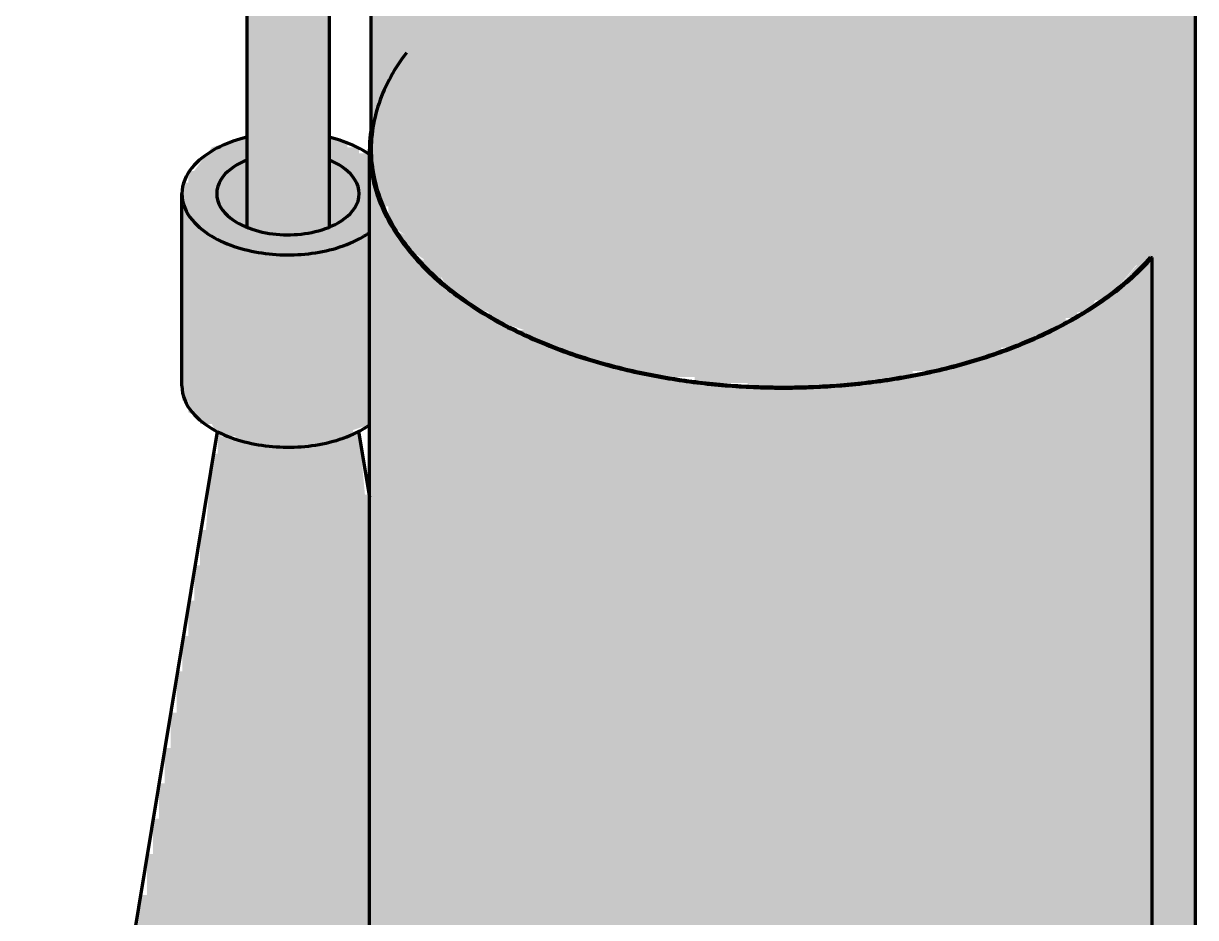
# Model space of a CAD drawing. Header units: millimetres. Extents: x 0 to 420, y 0 to 297.
# Drawn here: x 215.21 to 235.12, y 204.18 to 219.36 of the extents above; entities that cross this region are included whole.
import ezdxf

# ---------------------------------------------------------------- set-up
doc = ezdxf.new("R2010")
doc.units = ezdxf.units.MM
doc.layers.add('01-VISIBLE', color=7, linetype='CONTINUOUS', lineweight=70)
doc.layers.add('13-GRAFICA', color=30, linetype='CONTINUOUS', lineweight=18)

msp = doc.modelspace()

# ---------------------------------------------------------------- hatches: boundary and pattern name
at = {"layer": '13-GRAFICA', "true_color": 0x202020}
h = msp.add_hatch(color=7, dxfattribs=at)
h.dxf.hatch_style = 1
h.paths.add_polyline_path([(219.01, 215.858), (219.01, 236.458), (219.11, 236.458), (219.11, 236.958), (219.21, 236.958), (219.21, 237.258), (219.31, 237.258), (219.41, 237.658), (219.51, 237.658), (219.51, 237.758), (219.71, 237.858), (219.71, 238.058), (220.01, 238.158), (220.11, 238.358), (220.31, 238.358), (220.31, 238.458), (220.51, 238.458), (220.51, 238.558), (221.01, 238.558), (221.01, 238.658), (222.11, 238.558), (222.11, 238.458), (222.61, 238.358), (222.61, 238.258), (223.01, 238.158), (223.11, 237.958), (223.71, 237.758), (223.81, 237.558), (224.41, 237.358), (224.51, 237.158), (225.11, 236.958), (225.21, 236.758), (225.41, 236.758), (225.41, 236.558), (225.01, 236.258), (225.01, 236.058), (224.91, 236.058), (224.91, 235.858), (224.81, 235.858), (224.81, 235.458), (224.51, 235.558), (224.51, 235.658), (224.31, 235.658), (224.21, 235.858), (223.61, 236.058), (223.51, 236.258), (223.11, 236.358), (223.01, 236.558), (222.41, 236.758), (222.31, 236.958), (221.81, 237.058), (221.81, 237.158), (221.51, 237.158), (221.51, 237.258), (221.01, 237.258), (221.01, 237.158), (220.81, 237.158), (220.81, 237.058), (220.61, 236.958), (220.61, 236.758), (220.51, 236.758), (220.51, 236.458), (220.41, 236.458), (220.41, 215.858), (220.11, 215.858), (220.11, 215.758), (219.31, 215.758), (219.31, 215.858)])
at = {"layer": '13-GRAFICA', "true_color": 0xb21820}
h = msp.add_hatch(color=7, dxfattribs=at)
h.dxf.hatch_style = 1
h.paths.add_polyline_path([(223.81, 194.658), (223.81, 194.758), (223.21, 194.958), (223.11, 195.158), (222.71, 195.258), (222.31, 195.758), (222.11, 195.758), (221.91, 196.058), (221.71, 196.058), (221.61, 196.558), (221.91, 196.358), (221.91, 196.158), (222.01, 196.158), (222.21, 195.858), (222.41, 195.858), (222.51, 195.658), (222.71, 195.658), (222.91, 195.358), (223.11, 195.358), (223.21, 195.158), (223.51, 195.158), (223.51, 195.058), (223.71, 195.058), (223.71, 194.958), (223.91, 194.958), (223.91, 194.858), (224.11, 194.858), (224.11, 194.758), (224.31, 194.758), (224.31, 194.658), (225.01, 194.558), (225.01, 194.458), (225.41, 194.458), (225.41, 194.358), (225.81, 194.358), (225.81, 194.258), (227.31, 194.158), (227.31, 194.058), (228.81, 194.058), (228.81, 194.158), (229.81, 194.158), (229.81, 194.258), (230.91, 194.358), (230.91, 194.458), (231.21, 194.458), (231.21, 194.558), (231.51, 194.558), (231.51, 194.658), (231.81, 194.658), (231.81, 194.758), (232.11, 194.758), (232.11, 194.858), (232.61, 194.958), (232.71, 195.158), (232.91, 195.158), (232.91, 195.258), (233.51, 195.458), (233.91, 195.958), (234.11, 195.958), (234.11, 196.058), (234.41, 196.258), (234.41, 215.358), (234.21, 215.358), (234.21, 215.258), (234.11, 215.258), (233.61, 214.658), (233.41, 214.658), (233.31, 214.458), (233.11, 214.458), (233.11, 214.358), (232.91, 214.358), (232.91, 214.258), (232.71, 214.258), (232.71, 214.158), (232.51, 214.158), (232.51, 214.058), (232.31, 214.058), (232.31, 213.958), (232.11, 213.958), (232.11, 213.858), (231.81, 213.858), (231.81, 213.758), (231.41, 213.758), (231.41, 213.658), (231.11, 213.658), (231.11, 213.558), (230.81, 213.558), (230.81, 213.458), (230.31, 213.458), (230.31, 213.358), (229.61, 213.358), (229.61, 213.258), (228.01, 213.258), (228.01, 213.158), (227.51, 213.158), (227.51, 213.258), (226.61, 213.258), (226.61, 213.358), (225.91, 213.358), (225.91, 213.458), (224.71, 213.658), (224.71, 213.758), (224.41, 213.758), (224.41, 213.858), (224.21, 213.858), (224.21, 213.958), (224.01, 213.958), (224.01, 214.058), (223.71, 214.058), (223.71, 214.158), (223.11, 214.358), (223.11, 214.458), (222.81, 214.558), (222.61, 214.858), (222.41, 214.858), (222.31, 215.058), (222.11, 215.058), (222.11, 215.258), (222.01, 215.258), (222.01, 215.358), (221.71, 215.558), (221.71, 215.758), (221.41, 215.958), (221.41, 216.258), (221.31, 216.258), (221.31, 216.558), (221.21, 216.558), (221.21, 217.258), (221.11, 217.258), (221.11, 228.958), (221.21, 228.958), (221.41, 229.858), (221.51, 229.858), (221.51, 230.058), (221.61, 230.058), (221.61, 230.258), (221.71, 230.258), (221.71, 230.458), (221.81, 230.458), (221.81, 230.658), (221.91, 230.658), (222.01, 231.158), (222.11, 231.158), (222.61, 231.758), (222.81, 231.758), (222.91, 231.958), (223.31, 232.058), (223.41, 232.258), (223.61, 232.258), (223.71, 232.458), (224.11, 232.558), (224.21, 232.758), (224.41, 232.758), (224.51, 232.958), (224.71, 232.958), (224.71, 233.058), (224.91, 233.058), (224.91, 233.158), (225.11, 233.158), (225.11, 233.258), (225.61, 233.258), (225.61, 233.358), (226.31, 233.358), (226.31, 233.458), (226.51, 233.458), (226.81, 233.058), (227.01, 233.058), (227.01, 232.958), (227.21, 232.958), (227.21, 232.858), (228.31, 232.658), (228.21, 230.658), (228.41, 230.658), (228.41, 230.758), (228.81, 230.858), (228.91, 231.058), (229.31, 231.158), (229.41, 231.358), (230.01, 231.558), (230.01, 231.658), (230.31, 231.758), (230.31, 231.958), (230.41, 231.958), (230.51, 231.758), (230.71, 231.758), (230.81, 231.558), (231.01, 231.558), (231.11, 231.358), (231.31, 231.358), (231.61, 230.958), (231.81, 230.958), (232.01, 230.658), (232.21, 230.658), (232.51, 230.258), (232.71, 230.258), (232.71, 230.158), (232.81, 230.158), (233.21, 229.658), (233.41, 229.658), (233.91, 229.058), (234.21, 229.058), (234.21, 229.158), (234.41, 229.158), (234.41, 229.258), (235.01, 229.458), (235.01, 228.758), (235.11, 228.758), (235.11, 197.358), (235.01, 197.358), (235.01, 197.058), (234.91, 197.058), (234.91, 196.658), (234.81, 196.658), (234.71, 196.358), (234.41, 196.158), (234.41, 195.958), (234.31, 195.958), (234.01, 195.558), (233.81, 195.558), (233.61, 195.258), (233.41, 195.258), (233.21, 194.958), (233.01, 194.958), (233.01, 194.858), (232.81, 194.858), (232.81, 194.758), (232.61, 194.758), (232.61, 194.658), (232.31, 194.658), (232.31, 194.558), (232.11, 194.558), (232.11, 194.458), (231.91, 194.458), (231.91, 194.358), (231.21, 194.258), (231.21, 194.158), (230.81, 194.158), (230.81, 194.058), (230.51, 194.058), (230.51, 193.958), (229.01, 193.858), (229.01, 193.758), (227.21, 193.758), (227.21, 193.858), (226.41, 193.858), (226.41, 193.958), (225.21, 194.058), (225.21, 194.158), (225.01, 194.158), (224.91, 194.358), (224.31, 194.458), (224.31, 194.558), (224.11, 194.558), (224.11, 194.658)])
at = {"layer": '13-GRAFICA', "true_color": 0x202020}
h = msp.add_hatch(color=7, dxfattribs=at)
h.dxf.hatch_style = 1
h.paths.add_polyline_path([(217.91, 212.958), (217.91, 216.658), (218.01, 216.658), (218.01, 216.858), (218.11, 216.858), (218.41, 217.258), (219.01, 217.458), (219.01, 215.858), (219.31, 215.858), (219.31, 215.758), (220.11, 215.758), (220.11, 215.858), (220.41, 215.858), (220.41, 217.458), (220.71, 217.358), (220.71, 217.258), (220.91, 217.258), (220.91, 217.158), (221.11, 217.158), (221.11, 212.558), (220.81, 212.458), (220.81, 212.358), (220.61, 212.358), (220.61, 212.258), (220.21, 212.258), (220.21, 212.158), (219.21, 212.158), (219.21, 212.258), (218.81, 212.258), (218.81, 212.358), (218.51, 212.358), (218.41, 212.558), (218.21, 212.558), (218.21, 212.658), (218.01, 212.758), (218.01, 212.958)])
at = {"layer": '13-GRAFICA', "true_color": 0xffffff}
h = msp.add_hatch(color=7, dxfattribs=at)
h.dxf.hatch_style = 1
h.paths.add_polyline_path([(234.41, 215.358), (234.41, 196.258), (234.31, 196.258), (234.11, 195.958), (233.91, 195.958), (233.51, 195.458), (233.31, 195.458), (233.31, 195.358), (232.71, 195.158), (232.61, 194.958), (232.11, 194.858), (232.11, 194.758), (231.81, 194.758), (231.81, 194.658), (231.51, 194.658), (231.51, 194.558), (231.21, 194.558), (231.21, 194.458), (230.91, 194.458), (230.91, 194.358), (229.81, 194.258), (229.81, 194.158), (228.81, 194.158), (228.81, 194.058), (227.31, 194.058), (227.31, 194.158), (226.41, 194.158), (226.41, 194.258), (225.81, 194.258), (225.81, 194.358), (225.41, 194.358), (225.41, 194.458), (225.01, 194.458), (225.01, 194.558), (224.31, 194.658), (224.31, 194.758), (224.11, 194.758), (224.11, 194.858), (223.91, 194.858), (223.91, 194.958), (223.71, 194.958), (223.71, 195.058), (223.51, 195.058), (223.51, 195.158), (223.21, 195.158), (223.11, 195.358), (222.91, 195.358), (222.71, 195.658), (222.51, 195.658), (222.41, 195.858), (222.21, 195.858), (222.21, 195.958), (221.91, 196.158), (221.91, 196.358), (221.81, 196.358), (221.81, 196.458), (221.61, 196.558), (221.61, 196.758), (221.41, 196.858), (221.31, 197.358), (221.21, 197.358), (221.21, 197.658), (221.11, 197.658), (221.11, 217.258), (221.21, 217.258), (221.21, 216.558), (221.31, 216.558), (221.41, 215.958), (221.51, 215.958), (221.51, 215.858), (221.71, 215.758), (221.71, 215.558), (222.11, 215.258), (222.11, 215.058), (222.31, 215.058), (222.31, 214.958), (222.61, 214.858), (222.81, 214.558), (223.01, 214.558), (223.11, 214.358), (223.31, 214.358), (223.31, 214.258), (223.51, 214.258), (223.51, 214.158), (223.71, 214.158), (223.71, 214.058), (224.01, 214.058), (224.01, 213.958), (224.21, 213.958), (224.21, 213.858), (224.41, 213.858), (224.41, 213.758), (224.71, 213.758), (224.71, 213.658), (225.91, 213.458), (225.91, 213.358), (228.01, 213.158), (228.01, 213.258), (229.61, 213.258), (229.61, 213.358), (230.81, 213.458), (230.81, 213.558), (231.11, 213.558), (231.11, 213.658), (231.41, 213.658), (231.41, 213.758), (232.11, 213.858), (232.11, 213.958), (232.31, 213.958), (232.31, 214.058), (232.51, 214.058), (232.51, 214.158), (232.71, 214.158), (232.71, 214.258), (233.31, 214.458), (233.31, 214.558), (233.61, 214.658), (234.21, 215.358)])
at = {"layer": '13-GRAFICA', "true_color": 0x202020}
h = msp.add_hatch(color=7, dxfattribs=at)
h.dxf.hatch_style = 1
h.paths.add_polyline_path([(215.51, 191.458), (215.41, 191.758), (215.31, 191.758), (215.31, 192.058), (215.21, 192.058), (215.21, 192.858), (215.31, 192.858), (215.31, 193.358), (215.41, 193.358), (215.41, 193.858), (215.51, 193.858), (215.51, 194.458), (215.61, 194.458), (215.61, 194.958), (215.71, 194.958), (215.71, 195.458), (215.81, 195.458), (215.81, 196.058), (215.91, 196.058), (215.91, 196.558), (216.01, 196.558), (216.11, 197.858), (216.21, 197.858), (216.21, 198.458), (216.31, 198.458), (216.31, 199.058), (216.41, 199.058), (216.41, 199.658), (216.51, 199.658), (216.51, 200.258), (216.61, 200.258), (216.61, 200.858), (216.71, 200.858), (216.71, 201.558), (216.81, 201.558), (216.91, 202.758), (217.01, 202.758), (217.21, 204.558), (217.31, 204.558), (217.31, 205.258), (217.41, 205.258), (217.41, 205.858), (217.51, 205.858), (217.51, 206.458), (217.61, 206.458), (217.61, 207.058), (217.71, 207.058), (217.71, 207.658), (217.81, 207.658), (217.81, 208.358), (217.91, 208.358), (217.91, 208.958), (218.01, 208.958), (218.01, 209.558), (218.11, 209.558), (218.11, 210.158), (218.21, 210.158), (218.21, 210.758), (218.31, 210.758), (218.41, 212.058), (218.51, 212.058), (218.51, 212.358), (219.21, 212.258), (219.21, 212.158), (220.21, 212.158), (220.21, 212.258), (220.61, 212.258), (220.61, 212.358), (220.91, 212.458), (221.01, 211.358), (221.11, 211.358), (221.11, 198.458), (221.01, 198.458), (221.01, 197.958), (220.91, 197.958), (220.91, 196.258), (221.01, 196.258), (221.01, 195.758), (221.11, 195.758), (221.11, 189.958), (221.01, 189.958), (221.01, 189.858), (220.11, 189.858), (220.11, 189.758), (217.91, 189.958), (217.91, 190.058), (217.01, 190.258), (217.01, 190.358), (216.61, 190.458), (216.51, 190.658), (216.11, 190.758)])

# ---------------------------------------------------------------- linework, layer by layer
at = {"layer": '01-VISIBLE'}
for p, q in [((219.002, 235.931), (219.002, 215.901)), ((220.402, 235.931), (220.402, 215.901)), ((221.117, 217.228), (221.117, 228.604)), ((235.117, 197.44), (235.117, 228.604)), ((221.087, 198.125), (221.087, 217.228)), ((217.902, 213.205), (217.902, 216.471)), ((234.354, 215.393), (234.38, 215.385)), ((234.38, 196.283), (234.38, 215.385)), ((218.502, 212.431), (215.223, 192.632)), ((220.903, 212.431), (221.087, 211.319))]:
    msp.add_line(p, q, dxfattribs=at)
for points in [[(221.717, 218.865), (221.68, 218.816), (221.644, 218.767), (221.609, 218.717), (221.575, 218.666), (221.541, 218.614), (221.509, 218.562), (221.478, 218.51), (221.448, 218.456), (221.419, 218.402), (221.391, 218.348), (221.364, 218.293), (221.338, 218.237), (221.314, 218.181), (221.291, 218.124), (221.269, 218.067), (221.249, 218.009), (221.23, 217.951), (221.212, 217.893), (221.196, 217.834), (221.181, 217.774), (221.168, 217.714), (221.156, 217.654), (221.145, 217.594), (221.137, 217.533), (221.13, 217.473), (221.124, 217.412), (221.12, 217.35), (221.118, 217.289), (221.117, 217.228)], [(221.117, 217.603), (221.108, 217.541), (221.1, 217.478), (221.094, 217.416), (221.09, 217.353), (221.088, 217.291), (221.087, 217.228)], [(219.002, 217.429), (218.944, 217.414), (218.886, 217.397), (218.828, 217.38), (218.771, 217.361), (218.715, 217.34), (218.659, 217.318), (218.604, 217.294), (218.549, 217.269), (218.495, 217.242), (218.442, 217.213), (218.391, 217.183), (218.34, 217.15), (218.291, 217.116), (218.243, 217.08), (218.197, 217.041), (218.153, 217), (218.111, 216.957), (218.072, 216.911), (218.035, 216.863), (218.002, 216.813), (217.973, 216.76), (217.949, 216.706), (217.929, 216.649), (217.914, 216.591), (217.905, 216.531), (217.902, 216.471)], [(221.087, 217.135), (221.035, 217.17), (220.981, 217.202), (220.927, 217.233), (220.871, 217.261), (220.815, 217.288), (220.758, 217.313), (220.7, 217.336), (220.641, 217.358), (220.582, 217.378), (220.523, 217.396), (220.463, 217.413), (220.402, 217.429)], [(221.087, 217.228), (221.087, 217.168), (221.09, 217.108), (221.094, 217.048), (221.099, 216.988), (221.106, 216.928), (221.114, 216.869), (221.124, 216.809), (221.136, 216.75), (221.148, 216.692), (221.163, 216.633), (221.178, 216.575), (221.195, 216.518), (221.214, 216.46), (221.233, 216.403), (221.254, 216.347), (221.277, 216.291), (221.3, 216.236), (221.325, 216.181), (221.35, 216.127), (221.377, 216.073), (221.405, 216.02), (221.434, 215.967), (221.465, 215.915), (221.496, 215.864), (221.528, 215.813), (221.561, 215.763), (221.595, 215.713), (221.63, 215.664), (221.665, 215.616), (221.702, 215.568), (221.739, 215.521), (221.777, 215.474), (221.816, 215.428), (221.855, 215.383), (221.895, 215.338), (221.936, 215.294), (221.978, 215.25), (222.02, 215.207), (222.062, 215.165), (222.106, 215.123), (222.15, 215.082), (222.194, 215.042), (222.239, 215.002), (222.284, 214.962), (222.33, 214.923), (222.376, 214.885), (222.423, 214.847), (222.47, 214.81), (222.518, 214.773), (222.566, 214.737), (222.615, 214.702), (222.663, 214.667), (222.713, 214.632), (222.762, 214.598), (222.812, 214.565), (222.862, 214.532), (222.913, 214.499), (222.964, 214.467), (223.015, 214.436), (223.067, 214.405), (223.118, 214.374), (223.17, 214.344), (223.223, 214.314), (223.275, 214.285), (223.328, 214.256), (223.381, 214.228), (223.435, 214.2), (223.488, 214.173), (223.542, 214.146), (223.596, 214.12), (223.65, 214.094), (223.704, 214.068), (223.759, 214.043), (223.814, 214.018), (223.869, 213.994), (223.924, 213.97), (223.979, 213.947), (224.035, 213.924), (224.091, 213.901), (224.146, 213.879), (224.202, 213.857), (224.258, 213.835), (224.315, 213.814), (224.371, 213.793), (224.428, 213.773), (224.484, 213.753), (224.541, 213.733), (224.598, 213.714), (224.655, 213.695), (224.713, 213.677), (224.77, 213.659), (224.827, 213.641), (224.885, 213.624), (224.943, 213.607), (225, 213.59), (225.058, 213.574), (225.116, 213.558), (225.174, 213.542), (225.232, 213.527), (225.291, 213.512), (225.349, 213.497), (225.407, 213.483), (225.466, 213.469), (225.524, 213.455), (225.583, 213.442), (225.642, 213.429), (225.701, 213.417), (225.759, 213.404), (225.818, 213.392), (225.877, 213.381), (225.936, 213.369), (225.995, 213.358), (226.055, 213.348), (226.114, 213.337), (226.173, 213.327), (226.232, 213.318), (226.292, 213.308), (226.351, 213.299), (226.411, 213.291), (226.47, 213.282), (226.53, 213.274), (226.589, 213.266), (226.649, 213.259), (226.709, 213.251), (226.769, 213.245), (226.828, 213.238), (226.888, 213.232), (226.948, 213.226), (227.008, 213.22), (227.068, 213.215), (227.128, 213.21), (227.187, 213.205), (227.247, 213.2), (227.307, 213.196), (227.367, 213.192), (227.427, 213.189), (227.487, 213.186), (227.547, 213.183), (227.608, 213.18), (227.668, 213.178), (227.728, 213.175), (227.788, 213.174), (227.848, 213.172), (227.908, 213.171), (227.968, 213.17), (228.028, 213.17), (228.088, 213.169), (228.149, 213.169), (228.209, 213.17), (228.269, 213.17), (228.329, 213.171), (228.389, 213.172), (228.449, 213.174), (228.509, 213.176), (228.569, 213.178), (228.629, 213.18), (228.689, 213.183), (228.749, 213.186), (228.809, 213.189), (228.869, 213.193), (228.929, 213.196), (228.989, 213.201), (229.049, 213.205), (229.109, 213.21), (229.169, 213.215), (229.229, 213.22), (229.289, 213.226), (229.349, 213.232), (229.409, 213.238), (229.468, 213.245), (229.528, 213.252), (229.588, 213.259), (229.647, 213.267), (229.707, 213.274), (229.767, 213.283), (229.826, 213.291), (229.886, 213.3), (229.945, 213.309), (230.004, 213.318), (230.064, 213.328), (230.123, 213.338), (230.182, 213.348), (230.241, 213.359), (230.3, 213.37), (230.36, 213.381), (230.419, 213.393), (230.477, 213.405), (230.536, 213.417), (230.595, 213.43), (230.654, 213.443), (230.712, 213.456), (230.771, 213.47), (230.829, 213.484), (230.888, 213.498), (230.946, 213.513), (231.004, 213.527), (231.063, 213.543), (231.121, 213.558), (231.179, 213.574), (231.236, 213.591), (231.294, 213.608), (231.352, 213.625), (231.409, 213.642), (231.467, 213.66), (231.524, 213.678), (231.581, 213.696), (231.638, 213.715), (231.695, 213.735), (231.752, 213.754), (231.809, 213.774), (231.865, 213.794), (231.922, 213.815), (231.978, 213.836), (232.034, 213.858), (232.09, 213.88), (232.146, 213.902), (232.202, 213.925), (232.257, 213.948), (232.313, 213.971), (232.368, 213.995), (232.423, 214.02), (232.478, 214.045), (232.532, 214.07), (232.587, 214.095), (232.641, 214.121), (232.695, 214.148), (232.748, 214.175), (232.802, 214.202), (232.855, 214.23), (232.908, 214.258), (232.961, 214.287), (233.014, 214.316), (233.066, 214.346), (233.118, 214.376), (233.17, 214.406), (233.221, 214.437), (233.273, 214.469), (233.323, 214.501), (233.374, 214.533), (233.424, 214.566), (233.474, 214.6), (233.524, 214.634), (233.573, 214.669), (233.622, 214.704), (233.67, 214.739), (233.718, 214.776), (233.766, 214.812), (233.813, 214.849), (233.86, 214.887), (233.906, 214.926), (233.952, 214.964), (233.997, 215.004), (234.042, 215.044), (234.086, 215.085), (234.13, 215.126), (234.173, 215.168), (234.216, 215.21), (234.258, 215.253), (234.3, 215.296), (234.34, 215.341), (234.38, 215.385)], [(221.117, 217.228), (221.117, 217.168), (221.12, 217.108), (221.124, 217.048), (221.129, 216.988), (221.136, 216.928), (221.144, 216.869), (221.154, 216.81), (221.166, 216.751), (221.179, 216.692), (221.193, 216.634), (221.209, 216.576), (221.226, 216.518), (221.244, 216.461), (221.264, 216.404), (221.285, 216.348), (221.307, 216.292), (221.331, 216.237), (221.355, 216.182), (221.381, 216.128), (221.408, 216.074), (221.436, 216.021), (221.465, 215.968), (221.496, 215.916), (221.527, 215.865), (221.559, 215.814), (221.592, 215.764), (221.626, 215.714), (221.661, 215.665), (221.697, 215.617), (221.733, 215.569), (221.771, 215.522), (221.809, 215.476), (221.848, 215.43), (221.887, 215.385), (221.927, 215.34), (221.968, 215.296), (222.01, 215.253), (222.052, 215.21), (222.095, 215.168), (222.138, 215.126), (222.182, 215.085), (222.226, 215.044), (222.271, 215.005), (222.317, 214.965), (222.363, 214.927), (222.409, 214.888), (222.456, 214.851), (222.503, 214.814), (222.551, 214.777), (222.599, 214.741), (222.648, 214.706), (222.696, 214.671), (222.746, 214.636), (222.795, 214.602), (222.845, 214.569), (222.896, 214.536), (222.946, 214.504), (222.997, 214.472), (223.048, 214.44), (223.1, 214.41), (223.152, 214.379), (223.204, 214.349), (223.256, 214.32), (223.309, 214.291), (223.362, 214.262), (223.415, 214.234), (223.468, 214.206), (223.522, 214.179), (223.576, 214.152), (223.63, 214.126), (223.684, 214.1), (223.738, 214.075), (223.793, 214.05), (223.848, 214.025), (223.903, 214.001), (223.958, 213.977), (224.013, 213.954), (224.069, 213.931), (224.125, 213.908), (224.18, 213.886), (224.236, 213.864), (224.293, 213.843), (224.349, 213.822), (224.405, 213.801), (224.462, 213.781), (224.519, 213.761), (224.576, 213.742), (224.633, 213.723), (224.69, 213.704), (224.747, 213.686), (224.804, 213.668), (224.862, 213.65), (224.919, 213.633), (224.977, 213.616), (225.035, 213.599), (225.093, 213.583), (225.151, 213.567), (225.209, 213.552), (225.267, 213.537), (225.325, 213.522), (225.383, 213.507), (225.442, 213.493), (225.5, 213.48), (225.559, 213.466), (225.617, 213.453), (225.676, 213.44), (225.735, 213.428), (225.794, 213.416), (225.853, 213.404), (225.912, 213.392), (225.971, 213.381), (226.03, 213.37), (226.089, 213.36), (226.148, 213.35), (226.208, 213.34), (226.267, 213.33), (226.326, 213.321), (226.386, 213.312), (226.445, 213.303), (226.505, 213.295), (226.564, 213.287), (226.624, 213.28), (226.683, 213.272), (226.743, 213.265), (226.803, 213.258), (226.863, 213.252), (226.922, 213.246), (226.982, 213.24), (227.042, 213.234), (227.102, 213.229), (227.162, 213.224), (227.222, 213.22), (227.282, 213.215), (227.342, 213.211), (227.402, 213.208), (227.462, 213.204), (227.522, 213.201), (227.582, 213.198), (227.642, 213.196), (227.702, 213.194), (227.762, 213.192), (227.822, 213.19), (227.882, 213.189), (227.942, 213.188), (228.002, 213.187), (228.062, 213.187), (228.122, 213.187), (228.182, 213.187), (228.243, 213.187), (228.303, 213.188), (228.363, 213.189), (228.423, 213.19), (228.483, 213.192), (228.543, 213.194), (228.603, 213.196), (228.663, 213.199), (228.723, 213.202), (228.783, 213.205), (228.843, 213.208), (228.903, 213.212), (228.963, 213.216), (229.023, 213.221), (229.083, 213.225), (229.143, 213.23), (229.203, 213.236), (229.262, 213.241), (229.322, 213.247), (229.382, 213.253), (229.442, 213.26), (229.501, 213.266), (229.561, 213.274), (229.621, 213.281), (229.68, 213.289), (229.74, 213.297), (229.799, 213.305), (229.859, 213.314), (229.918, 213.323), (229.978, 213.332), (230.037, 213.342), (230.096, 213.352), (230.155, 213.362), (230.215, 213.372), (230.274, 213.383), (230.333, 213.394), (230.392, 213.406), (230.451, 213.418), (230.51, 213.43), (230.568, 213.443), (230.627, 213.455), (230.686, 213.469), (230.744, 213.482), (230.803, 213.496), (230.861, 213.51), (230.919, 213.525), (230.978, 213.54), (231.036, 213.555), (231.094, 213.57), (231.152, 213.586), (231.21, 213.602), (231.267, 213.619), (231.325, 213.636), (231.383, 213.653), (231.44, 213.671), (231.497, 213.689), (231.554, 213.708), (231.612, 213.726), (231.669, 213.745), (231.725, 213.765), (231.782, 213.785), (231.839, 213.805), (231.895, 213.826), (231.951, 213.847), (232.007, 213.868), (232.063, 213.89), (232.119, 213.912), (232.175, 213.935), (232.23, 213.958), (232.286, 213.982), (232.341, 214.005), (232.396, 214.03), (232.451, 214.054), (232.505, 214.079), (232.56, 214.105), (232.614, 214.131), (232.668, 214.157), (232.722, 214.184), (232.775, 214.212), (232.829, 214.239), (232.882, 214.267), (232.934, 214.296), (232.987, 214.325), (233.039, 214.355), (233.091, 214.385), (233.143, 214.415), (233.195, 214.446), (233.246, 214.478), (233.297, 214.51), (233.347, 214.542), (233.398, 214.575), (233.447, 214.609), (233.497, 214.643), (233.546, 214.677), (233.595, 214.712), (233.643, 214.748), (233.691, 214.784), (233.739, 214.821), (233.786, 214.858), (233.833, 214.895), (233.879, 214.934), (233.925, 214.973), (233.971, 215.012), (234.015, 215.052), (234.06, 215.093), (234.104, 215.134), (234.147, 215.176), (234.189, 215.218), (234.231, 215.261), (234.273, 215.304), (234.314, 215.349), (234.354, 215.393)], [(219.002, 217.041), (218.945, 217.016), (218.889, 216.989), (218.835, 216.958), (218.782, 216.925), (218.732, 216.888), (218.684, 216.848), (218.639, 216.805), (218.599, 216.758), (218.563, 216.707), (218.533, 216.652), (218.511, 216.594), (218.497, 216.533), (218.492, 216.471)], [(220.912, 216.471), (220.907, 216.533), (220.893, 216.594), (220.871, 216.652), (220.841, 216.707), (220.806, 216.758), (220.765, 216.805), (220.72, 216.848), (220.673, 216.888), (220.622, 216.925), (220.57, 216.958), (220.515, 216.989), (220.459, 217.016), (220.402, 217.041)], [(217.902, 216.471), (217.905, 216.41), (217.914, 216.35), (217.929, 216.291), (217.95, 216.234), (217.975, 216.178), (218.005, 216.125), (218.038, 216.074), (218.075, 216.026), (218.116, 215.98), (218.158, 215.937), (218.203, 215.896), (218.25, 215.857), (218.299, 215.82), (218.349, 215.786), (218.4, 215.753), (218.453, 215.723), (218.507, 215.694), (218.561, 215.667), (218.617, 215.642), (218.673, 215.618), (218.73, 215.597), (218.787, 215.576), (218.845, 215.557), (218.903, 215.54), (218.962, 215.524), (219.021, 215.509), (219.081, 215.496), (219.14, 215.484), (219.2, 215.473), (219.261, 215.464), (219.321, 215.455), (219.381, 215.449), (219.442, 215.443), (219.503, 215.438), (219.564, 215.435), (219.624, 215.433), (219.685, 215.432), (219.746, 215.432), (219.807, 215.434), (219.868, 215.436), (219.929, 215.44), (219.989, 215.445), (220.05, 215.451), (220.11, 215.459), (220.171, 215.468), (220.231, 215.478), (220.291, 215.489), (220.35, 215.502), (220.409, 215.515), (220.468, 215.531), (220.527, 215.547), (220.585, 215.566), (220.643, 215.585), (220.7, 215.606), (220.756, 215.629), (220.812, 215.653), (220.867, 215.679), (220.922, 215.707), (220.975, 215.736)], [(218.492, 216.471), (218.497, 216.411), (218.51, 216.352), (218.531, 216.296), (218.559, 216.242), (218.593, 216.192), (218.631, 216.146), (218.674, 216.103), (218.72, 216.063), (218.768, 216.027), (218.818, 215.994), (218.871, 215.964), (218.924, 215.936), (218.979, 215.911), (219.035, 215.888), (219.092, 215.868), (219.15, 215.85), (219.208, 215.834), (219.266, 215.819), (219.326, 215.807), (219.385, 215.797), (219.445, 215.788), (219.505, 215.782), (219.565, 215.777), (219.625, 215.774), (219.686, 215.773), (219.746, 215.773), (219.806, 215.775), (219.867, 215.779), (219.927, 215.785), (219.987, 215.792), (220.046, 215.801), (220.106, 215.813), (220.165, 215.826), (220.223, 215.841), (220.281, 215.858), (220.338, 215.877), (220.395, 215.898), (220.45, 215.922), (220.505, 215.948), (220.558, 215.977)], [(220.558, 215.977), (220.612, 216.011), (220.664, 216.047), (220.713, 216.087), (220.759, 216.131), (220.801, 216.179), (220.838, 216.231), (220.869, 216.287), (220.893, 216.346), (220.907, 216.408), (220.912, 216.471)], [(220.975, 215.736), (220.994, 215.747), (221.013, 215.759), (221.032, 215.77), (221.05, 215.782), (221.068, 215.795), (221.087, 215.807)], [(217.902, 213.205), (217.905, 213.144), (217.914, 213.084), (217.929, 213.025), (217.95, 212.968), (217.975, 212.912), (218.005, 212.859), (218.038, 212.809), (218.075, 212.76), (218.116, 212.714), (218.158, 212.671), (218.203, 212.63), (218.25, 212.591), (218.299, 212.554), (218.349, 212.52), (218.4, 212.487), (218.453, 212.457), (218.507, 212.428), (218.561, 212.401), (218.617, 212.376), (218.673, 212.353), (218.73, 212.331), (218.787, 212.31), (218.845, 212.291), (218.903, 212.274), (218.962, 212.258), (219.021, 212.243), (219.081, 212.23), (219.14, 212.218), (219.2, 212.207), (219.261, 212.198), (219.321, 212.189), (219.381, 212.183), (219.442, 212.177), (219.503, 212.172), (219.564, 212.169), (219.624, 212.167), (219.685, 212.166), (219.746, 212.166), (219.807, 212.168), (219.868, 212.17), (219.929, 212.174), (219.989, 212.179), (220.05, 212.185), (220.11, 212.193), (220.171, 212.202), (220.231, 212.212), (220.291, 212.223), (220.35, 212.236), (220.409, 212.25), (220.468, 212.265), (220.527, 212.281), (220.585, 212.3), (220.643, 212.319), (220.7, 212.34), (220.756, 212.363), (220.812, 212.387), (220.867, 212.413), (220.922, 212.441), (220.975, 212.47)], [(220.975, 212.47), (220.994, 212.481), (221.013, 212.493), (221.032, 212.505), (221.05, 212.516), (221.068, 212.529), (221.087, 212.541)]]:
    msp.add_lwpolyline(points, dxfattribs=at)

doc.saveas('drawing.dxf')
